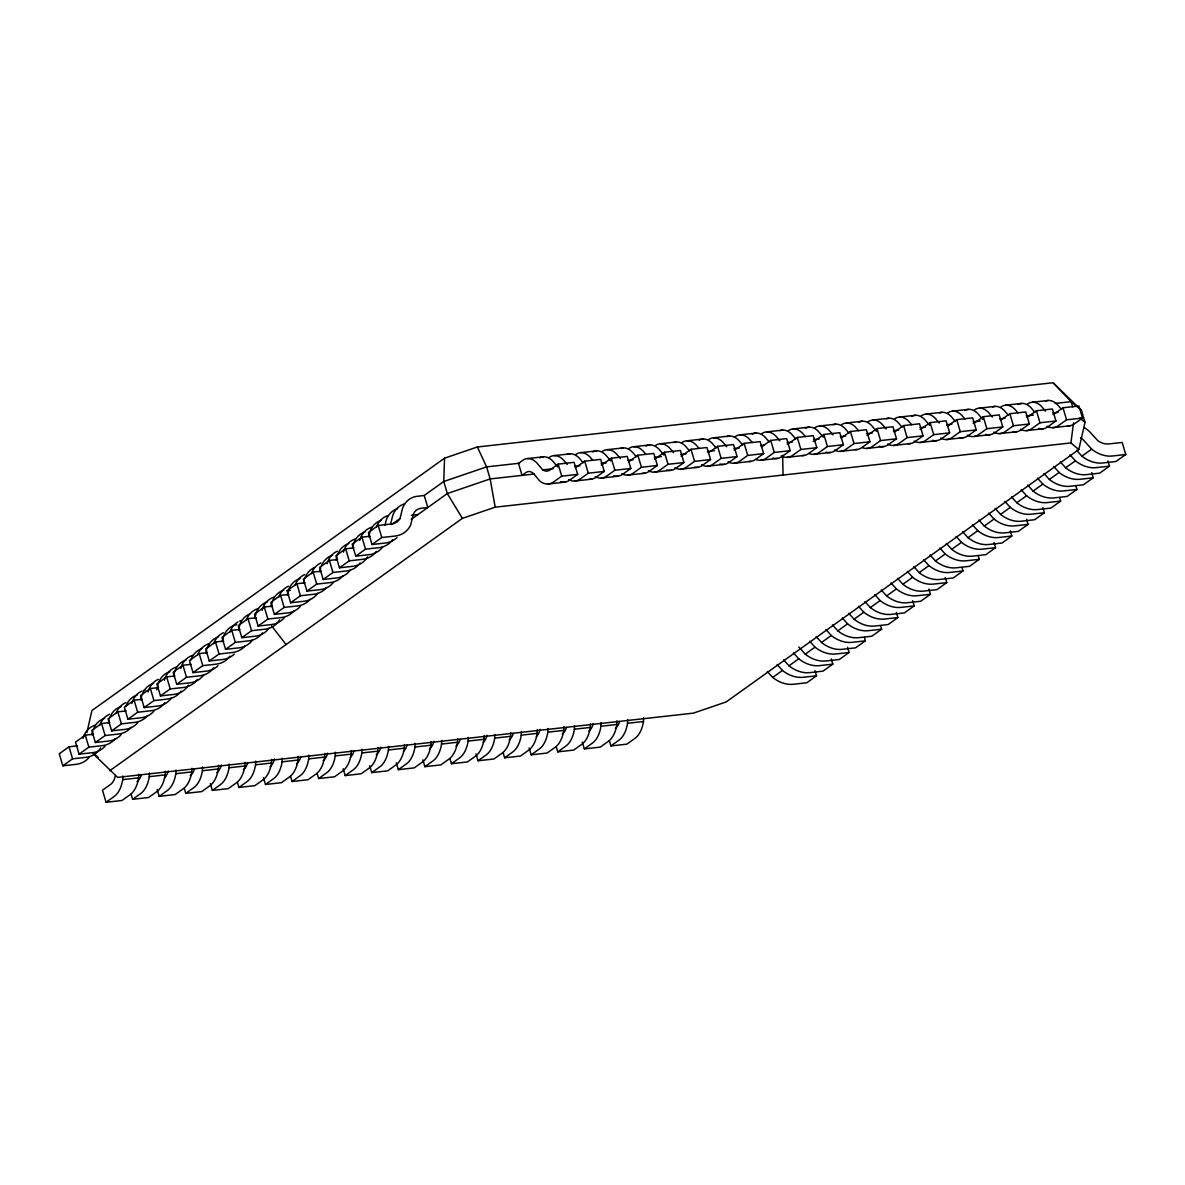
<?xml version="1.0" encoding="UTF-8"?>
<svg xmlns="http://www.w3.org/2000/svg" width="1185" height="1185" viewBox="0 0 1185 1185"><rect width="100%" height="100%" fill="white"/><g stroke="black" fill="none" stroke-linecap="round" stroke-linejoin="round"><path stroke-width="1.5" d="M115.345 775.716L115.33 775.805A17.568 9.924 83.6 0 1 111.212 783.937L102.488 790.232L106.057 802.275L114.204 796.453A30.529 17.257 83.6 0 0 122.707 779.641L122.825 775.968M106.057 802.275L121.996 800.497L130.143 794.661A30.529 17.257 83.6 0 0 138.645 777.849L138.763 774.19M131.105 794.143L132.631 799.297L140.763 793.476A30.529 17.257 83.6 0 0 149.28 776.664L149.399 773.005M132.631 799.297L148.569 797.52L156.716 791.698A30.529 17.257 83.6 0 0 165.219 774.886L165.337 771.228M157.161 789.462L159.205 796.335L167.337 790.513A30.529 17.257 83.6 0 0 175.839 773.701L175.972 770.043M159.205 796.335L175.143 794.557L183.275 788.736A30.529 17.257 83.6 0 0 191.792 771.924L191.911 768.265M184.238 788.218L185.778 793.372L193.91 787.551A30.529 17.257 83.6 0 0 202.413 770.739L202.531 767.08M185.778 793.372L201.717 791.595L209.849 785.774A30.529 17.257 83.6 0 0 218.351 768.961L218.484 765.303M210.308 783.522L212.337 790.41L220.484 784.588A30.529 17.257 83.6 0 0 228.986 767.776L229.105 764.103M212.337 790.41L228.29 788.632L236.422 782.811A30.529 17.257 83.6 0 0 244.925 765.999L245.043 762.325M237.385 782.278L238.911 787.447L247.043 781.626A30.529 17.257 83.6 0 0 255.56 764.814L255.679 761.14M238.911 787.447L254.849 785.67L262.996 779.834A30.529 17.257 83.6 0 0 271.498 763.021L271.617 759.363M263.44 777.597L265.484 784.485L273.616 778.649A30.529 17.257 83.6 0 0 282.119 761.837L282.252 758.178M265.484 784.485L281.423 782.692L289.555 776.871A30.529 17.257 83.6 0 0 298.072 760.059L298.19 756.4M290.518 776.353L292.058 781.508L300.19 775.686A30.529 17.257 83.6 0 0 308.692 758.874L308.811 755.215M292.058 781.508L307.996 779.73L316.128 773.909A30.529 17.257 83.6 0 0 324.631 757.096L324.764 753.438M317.091 773.39L318.617 778.545L326.764 772.724A30.529 17.257 83.6 0 0 335.266 755.911L335.385 752.253M318.617 778.545L334.57 776.767L342.702 770.946A30.529 17.257 83.6 0 0 351.204 754.134L351.338 750.475M343.161 768.695L345.19 775.582L353.323 769.761A30.529 17.257 83.6 0 0 361.84 752.949L361.958 749.29M345.19 775.582L361.129 773.805L369.276 767.984A30.529 17.257 83.6 0 0 377.778 751.172L377.897 747.498M369.72 765.732L371.764 772.62L379.896 766.799A30.529 17.257 83.6 0 0 388.399 749.986L388.532 746.313M371.764 772.62L387.702 770.842L395.834 765.006A30.529 17.257 83.6 0 0 404.352 748.194L404.47 744.535M396.294 762.77L398.338 769.658L406.47 763.821A30.529 17.257 83.6 0 0 414.972 747.009L415.106 743.35M398.338 769.658L414.276 767.865L422.408 762.044A30.529 17.257 83.6 0 0 430.925 745.232L431.044 741.573M1078.809 449.574L1085.001 422.378L1081.446 410.336L1053.095 382.725L477.362 446.982L444.553 458.18L443.753 481.51L447.323 493.552L462.387 518.363L495.197 507.18L1070.929 442.923L1078.809 449.574L726.183 701.935L693.373 713.133L117.641 777.39L93.126 753.704M422.867 759.807L424.897 766.68L433.043 760.859A30.529 17.257 83.6 0 0 441.546 744.047L441.664 740.388M424.897 766.68L440.85 764.903L448.982 759.081A30.529 17.257 83.6 0 0 457.484 742.269L457.617 738.611M449.944 758.563L451.47 763.718L459.617 757.896A30.529 17.257 83.6 0 0 468.119 741.084L468.238 737.425M451.47 763.718L467.408 761.94L475.555 756.119A30.529 17.257 83.6 0 0 484.058 739.307L484.176 735.648M476 753.882L478.044 760.755L486.176 754.934A30.529 17.257 83.6 0 0 494.693 738.122L494.812 734.463M478.044 760.755L493.982 758.978L502.129 753.156A30.529 17.257 83.6 0 0 510.631 736.344L510.75 732.671M503.092 752.623L504.617 757.793L512.75 751.971A30.529 17.257 83.6 0 0 521.252 735.159L521.385 731.486M504.617 757.793L520.556 756.015L528.688 750.194A30.529 17.257 83.6 0 0 537.205 733.382L537.323 729.708M529.147 747.942L531.191 754.83L539.323 748.994A30.529 17.257 83.6 0 0 547.825 732.182L547.944 728.523M531.191 754.83L547.129 753.038L555.261 747.217A30.529 17.257 83.6 0 0 563.764 730.404L563.897 726.746M556.224 746.698L557.75 751.853L565.897 746.032A30.529 17.257 83.6 0 0 574.399 729.219L574.518 725.561M557.75 751.853L573.703 750.075L581.835 744.254A30.529 17.257 83.6 0 0 590.337 727.442L590.456 723.783M582.279 742.017L584.323 748.89L592.456 743.069A30.529 17.257 83.6 0 0 600.973 726.257L601.091 722.598M584.323 748.89L600.262 747.113L608.409 741.292A30.529 17.257 83.6 0 0 616.911 724.479L617.029 720.821M609.371 740.773L610.897 745.928L619.029 740.107A30.529 17.257 83.6 0 0 627.532 723.294L627.665 719.636M610.897 745.928L626.835 744.15L634.967 738.329A30.529 17.257 83.6 0 0 643.485 721.517L643.603 717.843M1070.929 442.923L1073.536 422.838M86.89 732.641L91.926 710.541L444.553 458.18M92.015 734.804L92.83 731.471M108.294 723.161L109.094 719.813M140.837 699.861L141.652 696.528M156.716 689.892L158.405 683.197A27.596 21.7 54.4 0 1 169.781 671.702M173.395 676.576L174.684 671.554A27.596 21.7 54.4 0 1 186.06 660.06M205.938 653.276L206.738 649.943M222.217 641.633L223.506 636.612A27.596 21.7 54.4 0 1 236.689 624.628M238.481 629.976L239.77 624.969A27.596 21.7 54.4 0 1 249.413 614.126M254.76 618.333L256.049 613.312A27.596 21.7 54.4 0 1 267.425 601.817M271.039 606.69L272.328 601.669A27.596 21.7 54.4 0 1 283.704 590.174M287.303 595.048L288.592 590.026A27.596 21.7 54.4 0 1 299.968 578.532M303.582 583.39L304.382 580.058M319.861 571.748L320.661 568.415M336.125 560.105L336.94 556.757M352.404 548.462L353.693 543.441A27.596 21.7 54.4 0 1 365.069 531.947M368.683 536.805L369.972 531.784A27.596 21.7 54.4 0 1 381.348 520.289M384.947 525.162L386.236 520.141A27.596 21.7 54.4 0 1 397.612 508.646M390.65 523.844L392.753 515.49A27.596 21.7 54.4 0 1 404.129 503.995M397.005 537.546A30.529 24.011 54.4 0 1 385.303 543.041L372.016 544.522L368.461 532.48L378.222 525.488L392.457 523.859A17.568 13.82 54.4 0 0 399.982 518.6L402.515 508.498A27.596 21.7 54.4 0 1 415.698 496.515L424.23 495.478L443.753 481.51L486.605 466.89L519.563 463.217M83.054 738.448L83.542 736.774A27.596 21.7 54.4 0 1 94.918 725.279M131.876 703.505L132.364 701.831A27.596 21.7 54.4 0 1 142.007 691.003M148.155 691.862L148.643 690.188A27.596 21.7 54.4 0 1 158.286 679.346M164.434 680.22L164.922 678.546A27.596 21.7 54.4 0 1 176.298 667.051M180.698 668.577L181.186 666.888A27.596 21.7 54.4 0 1 192.562 655.394M262.078 610.334L262.566 608.66A27.596 21.7 54.4 0 1 273.928 597.166M327.164 563.749L327.652 562.075A27.596 21.7 54.4 0 1 337.295 551.232M343.443 552.106L343.931 550.433A27.596 21.7 54.4 0 1 355.307 538.938M359.722 540.464L360.196 538.775A27.596 21.7 54.4 0 1 371.572 527.281M137.09 781.522L137.786 780.974A17.568 9.924 83.6 0 0 141.37 774.886M190.237 775.597L190.918 775.034A17.568 9.924 83.6 0 0 194.518 768.961M216.796 772.62L217.492 772.072A17.568 9.924 83.6 0 0 221.373 764.992M243.369 769.658L244.066 769.109A17.568 9.924 83.6 0 0 247.65 763.036M269.943 766.695L270.639 766.147A17.568 9.924 83.6 0 0 274.505 759.067M296.517 763.732L297.213 763.184A17.568 9.924 83.6 0 0 300.797 757.096M323.09 760.77L323.772 760.207A17.568 9.924 83.6 0 0 327.652 753.127M376.223 754.83L376.919 754.282A17.568 9.924 83.6 0 0 380.785 747.202M429.37 748.905L430.051 748.357A17.568 9.924 83.6 0 0 433.932 741.262M455.929 745.943L456.625 745.38A17.568 9.924 83.6 0 0 460.224 739.307M509.076 740.003L509.772 739.455A17.568 9.924 83.6 0 0 513.357 733.382M562.208 734.078L562.905 733.53A17.568 9.924 83.6 0 0 566.504 727.442M588.782 731.115L589.478 730.567A17.568 9.924 83.6 0 0 593.344 723.472M615.356 728.138L616.052 727.59A17.568 9.924 83.6 0 0 619.636 721.517M77.203 745.869L69.011 746.787L59.25 753.764L62.82 765.806L76.107 764.325A30.529 24.011 54.4 0 0 88.919 757.63M93.482 734.226L85.29 735.13L75.529 742.121L79.084 754.164L92.371 752.682A30.529 24.011 54.4 0 0 105.184 745.987M109.746 722.569L101.569 723.487L91.793 730.478L95.363 742.521L108.65 741.025A30.529 24.011 54.4 0 0 121.462 734.33M126.025 710.926L117.833 711.844L108.072 718.836L111.642 730.864L124.929 729.382A30.529 24.011 54.4 0 0 137.741 722.687M142.304 699.283L134.112 700.187L124.351 707.178L127.906 719.221L141.193 717.74A30.529 24.011 54.4 0 0 154.006 711.044M158.568 687.626L150.376 688.544L140.615 695.536L144.185 707.578L157.472 706.097A30.529 24.011 54.4 0 0 171.292 698.098M174.847 675.983L166.655 676.902L156.894 683.893L160.464 695.921L173.751 694.44A30.529 24.011 54.4 0 0 188.489 685.048M191.126 664.341L182.934 665.259L173.173 672.236L176.728 684.278L190.015 682.797A30.529 24.011 54.4 0 0 203.85 674.798M207.39 652.698L199.198 653.602L189.437 660.593L193.007 672.636L206.294 671.154A30.529 24.011 54.4 0 0 217.996 665.659M223.669 641.041L215.477 641.959L205.716 648.95L209.286 660.993L222.573 659.512A30.529 24.011 54.4 0 0 234.26 654.016M239.948 629.398L231.756 630.316L221.995 637.308L225.55 649.336L238.837 647.854A30.529 24.011 54.4 0 0 252.672 639.856M256.212 617.755L248.02 618.674L238.259 625.65L241.829 637.693L255.116 636.212A30.529 24.011 54.4 0 0 268.936 628.213M272.491 606.113L264.299 607.016L254.538 614.008L258.108 626.05L271.395 624.569A30.529 24.011 54.4 0 0 284.193 617.859M288.77 594.455L280.578 595.374L270.817 602.365L274.372 614.393L287.659 612.912A30.529 24.011 54.4 0 0 300.472 606.216M317.758 593.27A30.529 24.011 54.4 0 1 303.938 601.269L290.651 602.75L287.081 590.708L296.842 583.731L305.034 582.813M321.313 571.17L313.121 572.074L303.36 579.065L306.93 591.108L320.217 589.626A30.529 24.011 54.4 0 0 333.015 582.931M337.592 559.513L329.4 560.431L319.639 567.422L323.194 579.465L336.481 577.984A30.529 24.011 54.4 0 0 350.316 569.985M353.856 547.87L345.665 548.788L335.903 555.78L339.473 567.808L352.76 566.326A30.529 24.011 54.4 0 0 367.498 556.935M370.135 536.227L361.943 537.146L352.182 544.122L355.752 556.165L369.024 554.684A30.529 24.011 54.4 0 0 382.859 546.685M391.657 524.511L400.026 518.526M62.82 765.806L72.581 758.815L85.868 757.333A30.529 24.011 54.4 0 0 100.606 747.942M79.084 754.164L88.86 747.172L102.132 745.691A30.529 24.011 54.4 0 0 114.945 738.996M95.363 742.521L105.124 735.529L118.411 734.048A30.529 24.011 54.4 0 0 131.224 727.338M111.642 730.864L121.403 723.872L134.69 722.391A30.529 24.011 54.4 0 0 147.503 715.696M127.906 719.221L137.682 712.229L150.954 710.748A30.529 24.011 54.4 0 0 164.789 702.749M144.185 707.578L153.946 700.587L167.233 699.106A30.529 24.011 54.4 0 0 181.068 691.107M160.464 695.921L170.225 688.944L183.512 687.463A30.529 24.011 54.4 0 0 197.332 679.464M176.728 684.278L186.504 677.287L199.776 675.805A30.529 24.011 54.4 0 0 213.611 667.807M193.007 672.636L202.768 665.644L216.055 664.163A30.529 24.011 54.4 0 0 229.89 656.164M209.286 660.993L219.047 654.001L232.334 652.52A30.529 24.011 54.4 0 0 245.147 645.825M225.55 649.336L235.326 642.359L248.598 640.863A30.529 24.011 54.4 0 0 262.433 632.864M241.829 637.693L251.59 630.701L264.877 629.22A30.529 24.011 54.4 0 0 279.616 619.829M258.108 626.05L267.869 619.059L281.156 617.578A30.529 24.011 54.4 0 0 293.969 610.882M274.372 614.393L284.148 607.416L297.42 605.935A30.529 24.011 54.4 0 0 310.233 599.225M290.651 602.75L300.412 595.759L313.699 594.277A30.529 24.011 54.4 0 0 326.512 587.582M306.93 591.108L316.691 584.116L329.978 582.635A30.529 24.011 54.4 0 0 342.791 575.94M323.194 579.465L332.955 572.474L346.242 570.992A30.529 24.011 54.4 0 0 360.077 562.993M339.473 567.808L349.234 560.831L362.521 559.35A30.529 24.011 54.4 0 0 376.341 551.336M355.752 556.165L365.513 549.173L378.8 547.692A30.529 24.011 54.4 0 0 392.62 539.693M372.016 544.522L381.777 537.531L395.064 536.05A30.529 24.011 54.4 0 0 410.617 525.177L412.884 515.786A14.62 11.494 54.4 0 1 421.149 508.261L427.8 507.521L424.23 495.478M411.239 519.371L447.323 493.552L490.16 478.933L534.45 474M109.746 770.739L462.387 518.363M558.165 464.12L549.41 470.326A17.568 9.924 83.6 0 1 542.774 469.897L536.672 462.742A27.596 15.598 83.6 0 0 523.74 459.676L518.482 463.335L522.052 475.378L526.125 472.459A14.62 8.265 83.6 0 1 534.228 474.385L539.842 481.095A30.529 17.257 83.6 0 0 553.588 481.984L561.734 476.163L577.673 474.385L574.103 462.343L558.165 464.12L561.734 476.163M589.36 479.273A30.529 17.257 83.6 0 0 596.099 477.244L604.246 471.423L600.676 459.38L584.738 461.158L575.984 467.364A17.568 9.924 83.6 0 1 575.362 467.675M577.673 474.385L569.541 480.206A30.529 17.257 83.6 0 1 560.431 481.806M604.246 471.423L588.293 473.2L580.161 479.021A30.529 17.257 83.6 0 1 568.711 479.644M613.578 475.866A30.529 17.257 83.6 0 0 622.673 474.281L630.805 468.445L627.25 456.418L611.297 458.195L602.558 464.401A17.568 9.924 83.6 0 1 601.284 464.95M630.805 468.445L614.867 470.238L606.735 476.059A30.529 17.257 83.6 0 1 595.285 476.681M642.507 473.333A30.529 17.257 83.6 0 0 649.247 471.304L657.379 465.483L653.809 453.44L637.871 455.233L629.131 461.439A17.568 9.924 83.6 0 1 628.494 461.75M657.379 465.483L641.441 467.26L633.308 473.082A30.529 17.257 83.6 0 1 621.844 473.704M666.711 469.941A30.529 17.257 83.6 0 0 675.82 468.342L683.952 462.52L680.383 450.478L664.444 452.255L655.705 458.462A17.568 9.924 83.6 0 1 654.431 459.01M683.952 462.52L668.014 464.298L659.867 470.119A30.529 17.257 83.6 0 1 648.417 470.741M694.469 467.26A30.529 17.257 83.6 0 0 702.379 465.379L710.526 459.558L706.956 447.515L691.018 449.293L682.264 455.499A17.568 9.924 83.6 0 1 681.005 456.047M710.526 459.558L694.588 461.335L686.441 467.157A30.529 17.257 83.6 0 1 674.991 467.779M719.858 464.016A30.529 17.257 83.6 0 0 728.953 462.417L737.1 456.595L733.53 444.553L717.592 446.33L708.837 452.537A17.568 9.924 83.6 0 1 708.215 452.848M737.1 456.595L721.147 458.373L713.014 464.194A30.529 17.257 83.6 0 1 701.564 464.816M748.787 461.483A30.529 17.257 83.6 0 0 755.526 459.454L763.658 453.618L760.103 441.59L744.15 443.368L735.411 449.574A17.568 9.924 83.6 0 1 734.137 450.122M763.658 453.618L747.72 455.41L739.588 461.232A30.529 17.257 83.6 0 1 728.123 461.854M772.99 458.077A30.529 17.257 83.6 0 0 782.1 456.477L790.232 450.656L786.662 438.613L770.724 440.405L761.985 446.612A17.568 9.924 83.6 0 1 761.348 446.923M790.232 450.656L774.294 452.433L766.147 458.269A30.529 17.257 83.6 0 1 755.867 459.439M801.934 455.544A30.529 17.257 83.6 0 0 808.674 453.514L816.806 447.693L813.236 435.65L797.298 437.428L788.543 443.634A17.568 9.924 83.6 0 1 787.284 444.182M816.806 447.693L800.867 449.47L792.721 455.292A30.529 17.257 83.6 0 1 781.271 455.914M826.138 452.152A30.529 17.257 83.6 0 0 835.232 450.552L843.379 444.731L839.81 432.688L823.871 434.465L815.117 440.672A17.568 9.924 83.6 0 1 813.191 441.383M843.379 444.731L827.426 446.508L819.294 452.329A30.529 17.257 83.6 0 1 809.014 453.514M855.066 449.619A30.529 17.257 83.6 0 0 861.806 447.589L869.938 441.768L866.383 429.725L850.43 431.503L841.691 437.709A17.568 9.924 83.6 0 1 841.069 438.02M869.938 441.768L854 443.546L845.868 449.367A30.529 17.257 83.6 0 1 834.418 449.989M879.27 446.227A30.529 17.257 83.6 0 0 888.38 444.627L896.512 438.791L892.942 426.763L877.004 428.54L868.264 434.747A17.568 9.924 83.6 0 1 866.99 435.295M896.512 438.791L880.573 440.583L872.441 446.404A30.529 17.257 83.6 0 1 862.147 447.575M908.214 443.679A30.529 17.257 83.6 0 0 914.953 441.65L923.085 435.828L919.516 423.8L903.577 425.578L894.823 431.784A17.568 9.924 83.6 0 1 894.201 432.095M923.085 435.828L907.147 437.606L899 443.442A30.529 17.257 83.6 0 1 887.55 444.064M932.417 440.287A30.529 17.257 83.6 0 0 941.512 438.687L949.659 432.866L946.089 420.823L930.151 422.601L921.397 428.807A17.568 9.924 83.6 0 1 920.123 429.355M949.659 432.866L933.706 434.643L925.574 440.464A30.529 17.257 83.6 0 1 914.124 441.087M960.161 437.606A30.529 17.257 83.6 0 0 968.086 435.725L976.218 429.903L972.663 417.861L956.71 419.638L947.97 425.845A17.568 9.924 83.6 0 1 947.348 426.156M976.218 429.903L960.28 431.681L952.147 437.502A30.529 17.257 83.6 0 1 940.697 438.124M985.55 434.362A30.529 17.257 83.6 0 0 994.659 432.762L1002.791 426.941L999.222 414.898L983.283 416.676L974.544 422.882A17.568 9.924 83.6 0 1 973.27 423.43M1002.791 426.941L986.853 428.718L978.721 434.54A30.529 17.257 83.6 0 1 967.256 435.162M1013.308 431.681A30.529 17.257 83.6 0 0 1021.233 429.8L1029.365 423.978L1025.795 411.936L1009.857 413.713L1001.118 419.92A17.568 9.924 83.6 0 1 1000.481 420.231M1029.365 423.978L1013.427 425.756L1005.28 431.577A30.529 17.257 83.6 0 1 993.83 432.199M1038.697 428.422A30.529 17.257 83.6 0 0 1047.792 426.822L1055.939 421.001L1052.369 408.973L1036.431 410.751L1027.676 416.957A17.568 9.924 83.6 0 1 1027.054 417.268M1055.939 421.001L1040 422.778L1031.854 428.615A30.529 17.257 83.6 0 1 1020.404 429.237M1067.626 425.889A30.529 17.257 83.6 0 0 1074.365 423.86L1082.512 418.038L1078.942 405.996L1063.004 407.773L1054.25 413.98A17.568 9.924 83.6 0 1 1052.976 414.528M1082.512 418.038L1066.559 419.816L1058.427 425.637A30.529 17.257 83.6 0 1 1046.977 426.259M767.347 671.51L772.709 677.435L782.47 670.458A30.529 24.011 54.4 0 0 803.267 677.272L816.539 675.791L815.013 670.636M783.626 659.867L788.988 665.792L798.749 658.801A30.529 24.011 54.4 0 0 819.531 665.629L832.818 664.148L831.292 658.978M798.823 647.025L805.252 654.15L815.013 647.158A30.529 24.011 54.4 0 0 835.81 653.972L849.097 652.491L847.571 647.336M816.169 636.567L821.531 642.492L831.292 635.515A30.529 24.011 54.4 0 0 852.089 642.329L865.361 640.848L864.354 637.411M832.448 624.925L837.81 630.85L847.571 623.858A30.529 24.011 54.4 0 0 868.353 630.687L881.64 629.205L880.618 625.769M848.712 613.282L854.074 619.207L863.835 612.215A30.529 24.011 54.4 0 0 884.632 619.044L897.919 617.563L896.393 612.393M864.991 601.625L870.353 607.564L880.114 600.573A30.529 24.011 54.4 0 0 900.911 607.387L914.183 605.905L912.657 600.751M881.27 589.982L886.632 595.907L896.393 588.93A30.529 24.011 54.4 0 0 917.175 595.744L930.462 594.263L928.936 589.108M897.534 578.339L902.896 584.264L912.657 577.273A30.529 24.011 54.4 0 0 933.454 584.101L946.741 582.62L945.215 577.45M913.813 566.682L919.175 572.622L928.936 565.63A30.529 24.011 54.4 0 0 949.733 572.459L963.005 570.963L961.998 567.526M930.092 555.039L935.454 560.979L945.215 553.987A30.529 24.011 54.4 0 0 965.997 560.801L979.284 559.32L978.262 555.883M946.356 543.397L951.718 549.322L961.479 542.345A30.529 24.011 54.4 0 0 982.276 549.159L995.563 547.677L994.037 542.523M962.635 531.754L967.997 537.679L977.758 530.687A30.529 24.011 54.4 0 0 998.555 537.516L1011.827 536.035L1010.301 530.865M978.914 520.096L984.276 526.036L994.037 519.045A30.529 24.011 54.4 0 0 1014.819 525.859L1028.106 524.377L1026.58 519.223M995.178 508.454L1000.54 514.379L1010.301 507.402A30.529 24.011 54.4 0 0 1031.098 514.216L1044.385 512.735L1042.859 507.58M1011.457 496.811L1016.819 502.736L1026.58 495.745A30.529 24.011 54.4 0 0 1047.362 502.573L1060.649 501.092L1059.642 497.656M1027.736 485.154L1033.098 491.094L1042.859 484.102A30.529 24.011 54.4 0 0 1063.641 490.931L1076.928 489.449L1075.906 485.998M1044 473.511L1049.362 479.451L1059.123 472.459A30.529 24.011 54.4 0 0 1079.92 479.273L1093.207 477.792L1091.681 472.637M1060.279 461.869L1065.641 467.794L1075.402 460.817A30.529 24.011 54.4 0 0 1096.184 467.631L1109.471 466.149L1107.945 460.995M1076.558 450.226L1081.905 456.151L1091.681 449.159A30.529 24.011 54.4 0 0 1112.463 455.988L1125.75 454.507L1122.18 442.464L1107.916 444.005A17.568 13.82 54.4 0 1 1097.858 440.716L1089.696 431.799A27.596 21.7 54.4 0 0 1084.349 427.607M816.539 675.791L806.778 682.782L793.491 684.263A30.529 24.011 54.4 0 1 772.709 677.435M832.818 664.148L823.057 671.125L809.77 672.621A30.529 24.011 54.4 0 1 788.988 665.792M849.097 652.491L839.335 659.482L826.049 660.963A30.529 24.011 54.4 0 1 805.252 654.15M865.361 640.848L855.6 647.84L842.313 649.321A30.529 24.011 54.4 0 1 821.531 642.492M881.64 629.205L871.879 636.197L858.592 637.678A30.529 24.011 54.4 0 1 837.81 630.85M897.919 617.563L888.158 624.539L874.871 626.021A30.529 24.011 54.4 0 1 854.074 619.207M914.183 605.905L904.422 612.897L891.135 614.378A30.529 24.011 54.4 0 1 870.353 607.564M930.462 594.263L920.701 601.254L907.414 602.735A30.529 24.011 54.4 0 1 886.632 595.907M946.741 582.62L936.979 589.612L923.693 591.093A30.529 24.011 54.4 0 1 902.896 584.264M963.005 570.963L953.244 577.954L939.957 579.435A30.529 24.011 54.4 0 1 919.175 572.622M979.284 559.32L969.523 566.312L956.236 567.793A30.529 24.011 54.4 0 1 935.454 560.979M995.563 547.677L985.801 554.669L972.515 556.15A30.529 24.011 54.4 0 1 951.718 549.322M1011.827 536.035L1002.066 543.011L988.779 544.493A30.529 24.011 54.4 0 1 967.997 537.679M1028.106 524.377L1018.345 531.369L1005.058 532.85A30.529 24.011 54.4 0 1 984.276 526.036M1044.385 512.735L1034.623 519.726L1021.337 521.207A30.529 24.011 54.4 0 1 1000.54 514.379M1060.649 501.092L1050.888 508.084L1037.601 509.565A30.529 24.011 54.4 0 1 1016.819 502.736M1076.928 489.449L1067.167 496.426L1053.88 497.907A30.529 24.011 54.4 0 1 1033.098 491.094M1093.207 477.792L1083.431 484.783L1070.159 486.265A30.529 24.011 54.4 0 1 1049.362 479.451M1109.471 466.149L1099.71 473.141L1086.423 474.622A30.529 24.011 54.4 0 1 1065.641 467.794M1125.75 454.507L1115.989 461.483L1102.702 462.979A30.529 24.011 54.4 0 1 1081.905 456.151M549.262 457.366L550.314 456.699A27.596 15.598 83.6 0 1 563.245 459.78L567.289 464.505M575.836 454.403L576.888 453.736A27.596 15.598 83.6 0 1 589.819 456.803L592.856 460.358M602.395 451.426L603.446 450.774A27.596 15.598 83.6 0 1 616.393 453.84L620.436 458.58M628.968 448.463L630.02 447.811A27.596 15.598 83.6 0 1 642.951 450.878L646.003 454.418M655.542 445.501L656.594 444.849A27.596 15.598 83.6 0 1 669.525 447.915L673.569 452.64M682.116 442.538L683.167 441.872A27.596 15.598 83.6 0 1 696.099 444.953L699.135 448.493M708.674 439.576L709.741 438.909A27.596 15.598 83.6 0 1 722.672 441.99L726.716 446.715M735.248 436.598L736.3 435.947A27.596 15.598 83.6 0 1 749.246 439.013L752.282 442.553M761.822 433.636L762.873 432.984A27.596 15.598 83.6 0 1 775.805 436.05L779.849 440.79M788.395 430.673L789.447 430.022A27.596 15.598 83.6 0 1 802.378 433.088L805.43 436.628M814.954 427.711L816.021 427.059A27.596 15.598 83.6 0 1 828.952 430.125L832.996 434.851M841.528 424.748L842.579 424.082A27.596 15.598 83.6 0 1 855.526 427.163L858.562 430.703M868.101 421.771L869.153 421.119A27.596 15.598 83.6 0 1 882.084 424.186L886.128 428.926M894.675 418.809L895.727 418.157A27.596 15.598 83.6 0 1 908.658 421.223L911.709 424.763M921.249 415.846L922.3 415.194A27.596 15.598 83.6 0 1 935.232 418.261L939.275 423.001M947.807 412.884L948.859 412.232A27.596 15.598 83.6 0 1 961.805 415.298L964.842 418.838M974.381 409.921L975.433 409.255A27.596 15.598 83.6 0 1 988.364 412.336L992.408 417.061M1000.955 406.959L1002.006 406.292A27.596 15.598 83.6 0 1 1014.938 409.358L1017.989 412.898M1027.528 403.981L1028.58 403.33A27.596 15.598 83.6 0 1 1041.511 406.396L1045.555 411.136M527.562 458.58L543.5 456.803M554.136 455.618L570.074 453.84M580.709 452.64L596.648 450.863M607.268 449.678L623.221 447.9M633.842 446.715L649.78 444.938M660.415 443.753L676.354 441.975M686.989 440.79L702.927 439.013M713.548 437.813L729.501 436.036M740.121 434.851L756.074 433.073M766.695 431.888L782.633 430.111M793.269 428.926L809.207 427.148M819.842 425.963L835.78 424.186M846.401 423.001L862.354 421.208M872.975 420.023L888.913 418.246M899.548 417.061L915.487 415.283M926.122 414.098L942.06 412.321M952.681 411.136L968.634 409.358M979.254 408.173L995.193 406.381M1005.828 405.196L1021.766 403.418M1032.402 402.233L1048.34 400.456M1055.198 403.433L1071.136 401.656L1081.446 410.336M542.774 469.897L553.336 468.667M574.592 466.298L579.909 465.705M601.165 463.335L606.483 462.742M627.739 460.373L633.057 459.78M654.313 457.41L661.393 456.61M680.871 454.433L686.189 453.84M707.445 451.47L714.54 450.685M734.019 448.508L739.336 447.915M760.592 445.545L764.132 445.145M787.166 442.583L792.469 441.99M813.725 439.605L819.042 439.013M840.298 436.643L845.616 436.05M866.872 433.68L872.19 433.088M893.446 430.718L898.748 430.125M920.004 427.755L925.322 427.163M946.578 424.793L951.896 424.186M973.152 421.816L980.232 421.031M999.725 418.853L1005.028 418.261M1026.284 415.891L1033.379 415.106M1052.858 412.928L1058.175 412.336M548.033 484.013L565.126 482.102M574.592 481.051L591.7 479.14M601.165 478.088L618.274 476.177M627.739 475.126L644.833 473.215M654.313 472.163L671.406 470.252M680.871 469.186L697.98 467.275M707.445 466.223L724.553 464.313M734.019 463.261L751.127 461.35M760.592 460.298L777.686 458.388M787.151 457.336L804.26 455.425M813.725 454.359L830.833 452.448M840.298 451.396L857.407 449.485M866.872 448.434L883.966 446.523M893.446 445.471L910.539 443.56M920.004 442.509L937.113 440.598M946.578 439.546L963.686 437.62M974.307 436.435L990.245 434.658M999.725 433.606L1016.819 431.695M1026.284 430.644L1043.392 428.733M1052.858 427.681L1069.966 425.77M411.388 515.253L418.024 514.512M287.081 590.708L290.355 590.352M122.707 779.641L138.645 777.849M149.28 776.664L165.219 774.886M175.839 773.701L191.792 771.924M202.413 770.739L218.351 768.961M228.986 767.776L244.925 765.999M255.56 764.814L271.498 763.021M282.119 761.837L298.072 760.059M308.692 758.874L324.631 757.096M335.266 755.911L351.204 754.134M361.84 752.949L377.778 751.172M388.399 749.986L404.352 748.194M414.972 747.009L430.925 745.232M441.546 744.047L457.484 742.269M468.119 741.084L484.058 739.307M494.693 738.122L510.631 736.344M521.252 735.159L537.205 733.382M547.825 732.182L563.764 730.404M574.399 729.219L590.337 727.442M600.973 726.257L616.911 724.479M627.532 723.294L643.485 721.517M1079.861 418.038L1085.001 422.378M94.444 754.119L98.311 757.378M1053.095 382.725L1071.136 401.656L1072.677 406.825M1091.681 449.159L1084.171 440.864A14.62 11.494 54.4 0 0 1080.483 437.754M1070.04 454.877L1075.402 460.817M1053.776 466.52L1059.123 472.459M1037.497 478.177L1042.859 484.102M1021.218 489.82L1026.58 495.745M1004.954 501.462L1010.301 507.402M988.675 513.12L994.037 519.045M972.396 524.762L977.758 530.687M956.132 536.405L961.479 542.345M939.853 548.048L945.215 553.987M923.574 559.705L928.936 565.63M907.31 571.348L912.657 577.273M891.031 582.99L896.393 588.93M874.752 594.633L880.114 600.573M858.488 606.29L863.835 612.215M842.209 617.933L847.571 623.858M825.93 629.576L831.292 635.515M809.666 641.233L815.013 647.158M793.387 652.876L798.749 658.801M777.108 664.518L782.47 670.458M1061.493 409.358L1057.45 404.618A27.596 15.598 83.6 0 0 1045.763 400.989M1034.92 412.321L1030.891 407.581A27.596 15.598 83.6 0 0 1017.945 404.515M1008.361 415.283L1004.317 410.543A27.596 15.598 83.6 0 0 992.615 406.929M982.78 419.446L977.744 413.521A27.596 15.598 83.6 0 0 964.812 410.44M955.214 421.208L951.17 416.483A27.596 15.598 83.6 0 0 939.483 412.854M929.647 425.371L924.596 419.446A27.596 15.598 83.6 0 0 911.665 416.379M902.066 427.148L898.037 422.408A27.596 15.598 83.6 0 0 886.336 418.779M876.5 431.31L871.464 425.371A27.596 15.598 83.6 0 0 858.533 422.304M848.934 433.073L844.89 428.348A27.596 15.598 83.6 0 0 833.203 424.719M823.368 437.235L818.317 431.31A27.596 15.598 83.6 0 0 805.385 428.244M795.787 439.013L791.758 434.273A27.596 15.598 83.6 0 0 780.056 430.644M769.228 441.975L765.184 437.235A27.596 15.598 83.6 0 0 752.253 434.169M742.654 444.938L738.611 440.198A27.596 15.598 83.6 0 0 726.923 436.584M716.081 447.9L712.037 443.175A27.596 15.598 83.6 0 0 699.106 440.094M689.507 450.863L685.478 446.138A27.596 15.598 83.6 0 0 673.776 442.509M663.941 455.025L658.904 449.1A27.596 15.598 83.6 0 0 645.973 446.034M636.375 456.803L632.331 452.063A27.596 15.598 83.6 0 0 620.629 448.434M610.793 460.95L605.757 455.025A27.596 15.598 83.6 0 0 592.826 451.959M583.227 462.728L579.184 458.002A27.596 15.598 83.6 0 0 567.496 454.373M557.661 466.89L552.625 460.965A27.596 15.598 83.6 0 0 539.679 457.899M271.632 625.947L286.074 644.551M477.362 446.982L486.605 466.89L490.16 478.933L495.197 507.18M1063.004 407.773L1066.559 419.816M1036.431 410.751L1040 422.778M1009.857 413.713L1013.427 425.756M983.283 416.676L986.853 428.718M956.71 419.638L960.28 431.681M930.151 422.601L933.706 434.643M903.577 425.578L907.147 437.606M877.004 428.54L880.573 440.583M850.43 431.503L854 443.546M823.871 434.465L827.426 446.508M797.298 437.428L800.867 449.47M770.724 440.405L774.294 452.433M744.15 443.368L747.72 455.41M717.592 446.33L721.147 458.373M691.018 449.293L694.588 461.335M664.444 452.255L668.014 464.298M637.871 455.233L641.441 467.26M611.297 458.195L614.867 470.238M584.738 461.158L588.293 473.2M378.222 525.488L381.777 537.531M361.943 537.146L365.513 549.173M345.665 548.788L349.234 560.831M329.4 560.431L332.955 572.474M313.121 572.074L316.691 584.116M296.842 583.731L300.412 595.759M280.578 595.374L284.148 607.416M264.299 607.016L267.869 619.059M248.02 618.674L251.59 630.701M231.756 630.316L235.326 642.359M215.477 641.959L219.047 654.001M199.198 653.602L202.768 665.644M182.934 665.259L186.504 677.287M166.655 676.902L170.225 688.944M150.376 688.544L153.946 700.587M134.112 700.187L137.682 712.229M117.833 711.844L121.403 723.872M101.569 723.487L105.124 735.529M85.29 735.13L88.86 747.172M69.011 746.787L72.581 758.815M782.633 455.292L783.063 475.052M278.831 597.018A27.596 21.7 54.4 0 1 288.473 586.175M295.109 585.36A27.596 21.7 54.4 0 1 304.752 574.532M304.871 578.384A27.596 21.7 54.4 0 1 314.514 567.541M311.388 573.718A27.596 21.7 54.4 0 1 321.031 562.89M321.15 566.726A27.596 21.7 54.4 0 1 332.526 555.232M337.414 555.084A27.596 21.7 54.4 0 1 348.79 543.589M376.474 527.132A27.596 21.7 54.4 0 1 387.85 515.638M246.287 620.303A27.596 21.7 54.4 0 1 257.663 608.809M540.212 729.412A17.568 9.924 83.6 0 1 536.331 736.492M487.065 735.337A17.568 9.924 83.6 0 1 483.199 742.417M407.077 745.232A17.568 9.924 83.6 0 1 403.492 751.32M353.945 751.172A17.568 9.924 83.6 0 1 350.345 757.245M168.226 770.917A17.568 9.924 83.6 0 1 164.359 778.012M93.304 729.782A27.596 21.7 54.4 0 1 104.68 718.288M99.821 725.131A27.596 21.7 54.4 0 1 109.464 714.288M109.583 718.14A27.596 21.7 54.4 0 1 120.959 706.645M116.1 713.474A27.596 21.7 54.4 0 1 125.743 702.646M125.862 706.497A27.596 21.7 54.4 0 1 137.238 695.002M143.74 690.337A27.596 21.7 54.4 0 1 145.562 689.848M142.126 694.84A27.596 21.7 54.4 0 1 153.502 683.345M190.948 659.912A27.596 21.7 54.4 0 1 202.324 648.417M197.465 655.246A27.596 21.7 54.4 0 1 208.841 643.751M207.227 648.254A27.596 21.7 54.4 0 1 218.603 636.76M213.744 643.603A27.596 21.7 54.4 0 1 223.387 632.76M230.008 631.946A27.596 21.7 54.4 0 1 238.022 621.947M239.651 621.118A27.596 21.7 54.4 0 1 241.385 620.451"/></g></svg>
